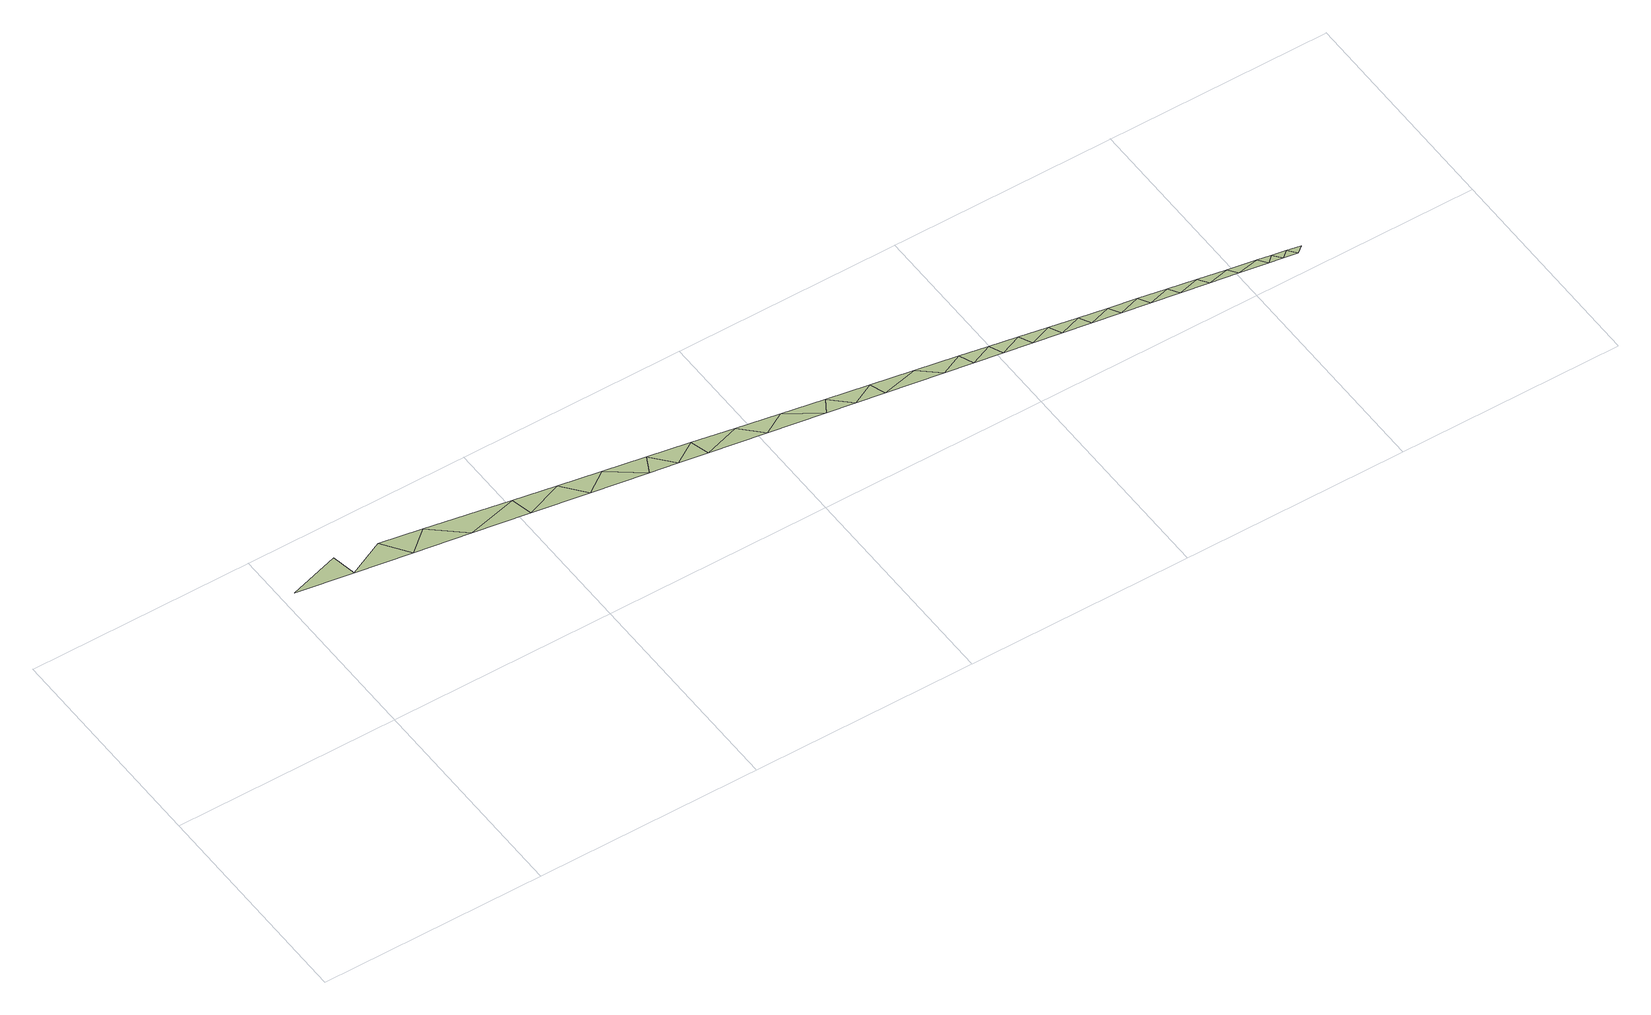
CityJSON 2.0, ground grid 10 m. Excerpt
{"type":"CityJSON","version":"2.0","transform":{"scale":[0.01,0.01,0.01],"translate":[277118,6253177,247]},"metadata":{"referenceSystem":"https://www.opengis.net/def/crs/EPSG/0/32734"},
"CityObjects":{
"terrain1":{"type":"TINRelief","geometry":[{"type":"CompositeSurface","lod":"1","boundaries":[[[0,1,2]],[[3,4,2]],[[4,3,5]],[[3,6,5]],[[6,7,5]],[[7,6,8]],[[8,9,7]],[[9,8,10]],[[10,11,9]],[[11,10,12]],[[13,11,12]],[[14,13,12]],[[13,14,15]],[[14,16,15]],[[16,17,15]],[[17,16,18]],[[18,19,17]],[[20,19,18]],[[19,20,21]],[[22,21,20]],[[21,22,23]],[[23,22,24]],[[25,23,24]],[[24,26,25]],[[26,27,25]],[[27,26,28]],[[29,27,28]],[[28,30,29]],[[30,31,29]],[[31,30,32]],[[33,31,32]],[[33,32,34]],[[34,35,33]],[[35,34,36]],[[36,37,35]],[[36,38,37]],[[38,39,37]],[[39,38,40]],[[41,39,40]],[[40,42,41]],[[42,43,41]],[[43,42,44]],[[43,44,45]],[[44,46,45]],[[46,47,45]],[[47,46,48]],[[49,47,48]],[[50,49,48]],[[49,50,51]],[[51,50,52]],[[52,53,51]]]}]}
},
"vertices":[
[288,840,46],[62,771,46],[309,731,46],[556,691,46],[473,807,46],[657,774,46],[802,652,46],[1027,707,46],[1049,612,46],[1212,674,46],[1296,572,46],[1396,641,46],[1543,533,46],[1581,608,46],[1666,513,46],[1766,575,46],[1790,493,46],[1950,542,46],[2037,454,46],[2135,509,46],[2284,414,46],[2320,475,46],[2407,394,46],[2505,442,46],[2530,374,46],[2689,409,46],[2777,335,46],[2874,376,46],[2901,315,46],[2997,354,46],[3024,295,46],[3120,332,46],[3147,275,46],[3243,310,46],[3271,255,46],[3366,287,46],[3394,236,46],[3489,265,46],[3518,216,46],[3612,243,46],[3641,196,46],[3735,221,46],[3765,176,46],[3858,199,46],[3888,156,46],[3981,177,46],[4011,137,46],[4105,155,46],[4135,117,46],[4166,144,46],[4197,107,46],[4228,133,46],[4258,97,46],[4289,122,46]
]}
